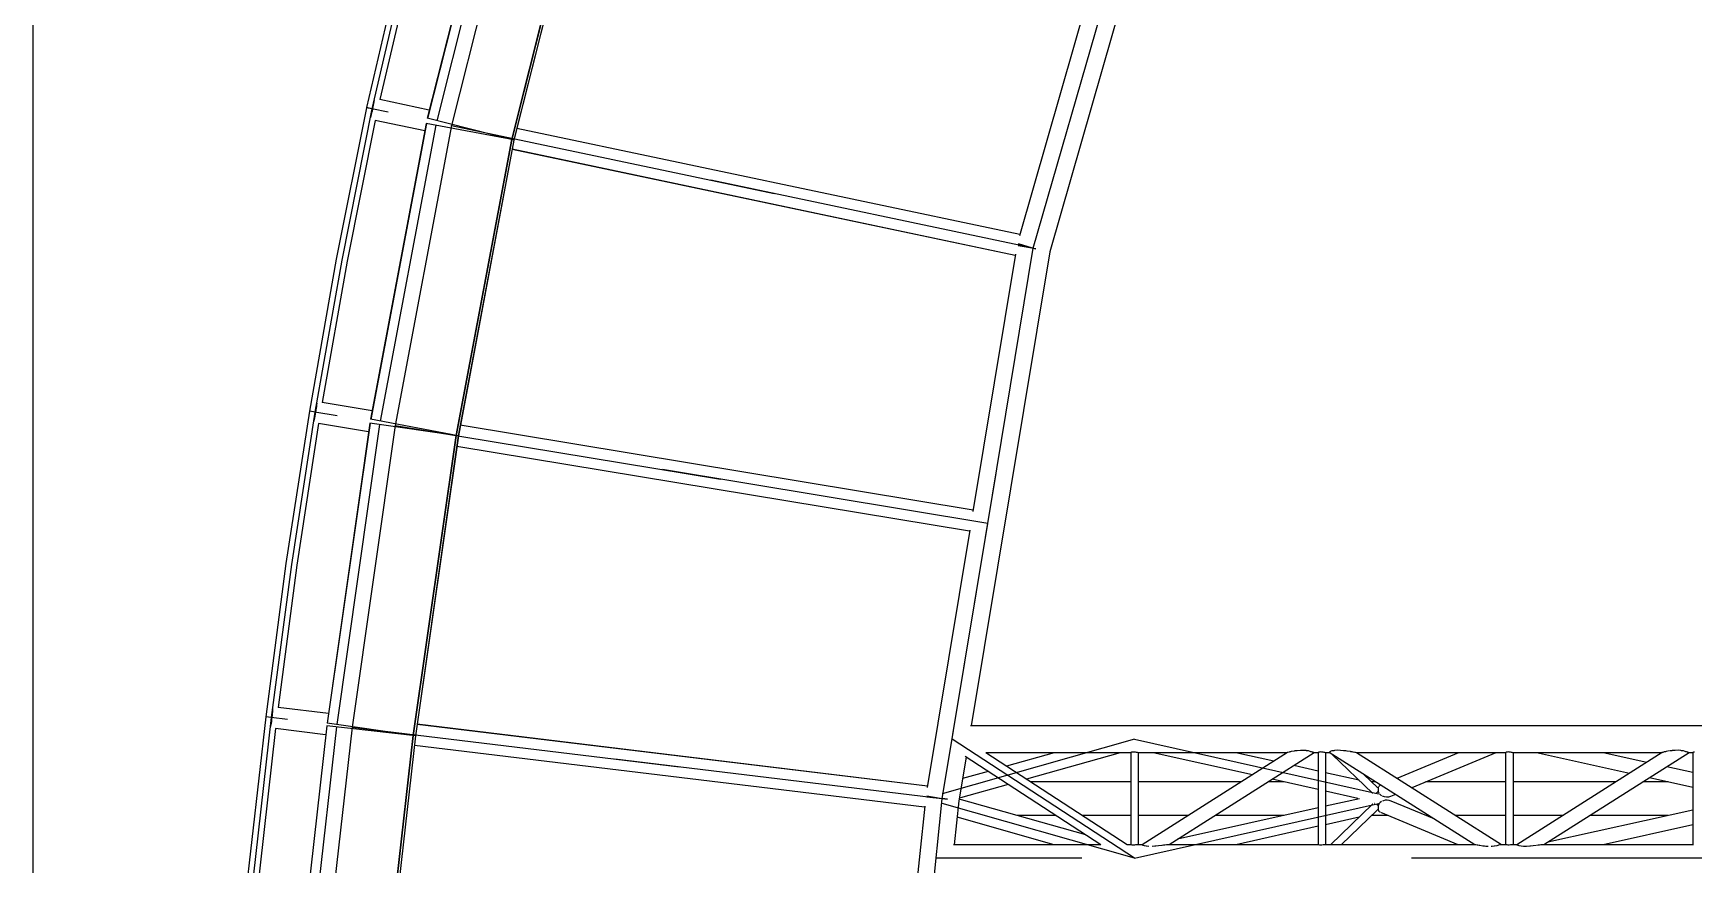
# Model space of a CAD drawing. Header units: millimetres. Extents: x 150209.93 to 150215.05, y 136675.65 to 136679.93.
# Drawn here: x 150209.925 to 150210.429, y 136678.431 to 136678.683 of the extents above; entities that cross this region are included whole.
import ezdxf

# ---------------------------------------------------------------- set-up
doc = ezdxf.new("R2010")
doc.units = ezdxf.units.MM
doc.header["$LTSCALE"] = 0.25
doc.linetypes.add('CENTER', pattern=[50.8, 31.75, -6.35, 6.35, -6.35])
doc.linetypes.add('XKITLINE00', pattern=[0])

# ---------------------------------------------------------------- blocks, each defined once
blk = doc.blocks.new('çatıı')
at = {"color": 8, "linetype": 'CENTER'}
for p, q in [((6501.3, 14934.7), (6731.6, 15736.8)), ((6501.3, 14934.7), (6731.6, 15736.8)), ((5737, 15588.7), (5619.2, 15120.6)), ((5710.5, 15099.5), (5827.2, 15563)), ((5554.5, 15385.5), (5498.4, 15146.1)), ((6501.3, 14934.7), (6616.5, 15335.7)), ((5498.4, 15146.1), (5452.6, 14916.7)), ((6501.3, 14934.7), (5498.4, 15146.1)), ((5619.2, 15120.6), (5533.8, 14666.2)), ((5619.2, 15120.6), (6501.3, 14934.7)), ((5626.2, 14651), (5710.5, 15099.5)), ((6363.3, 14100.3), (6501.3, 14934.7)), ((6363.3, 14100.3), (6501.3, 14934.7)), ((6432.3, 14517.5), (6501.3, 14934.7)), ((5452.6, 14916.7), (5411.9, 14686.4)), ((5411.9, 14686.4), (5376.3, 14455.4)), ((6432.3, 14517.5), (5411.9, 14686.4)), ((5533.8, 14666.2), (5468.4, 14208.7)), ((5533.8, 14666.2), (6432.4, 14517.5)), ((5561.1, 14196.1), (5626.2, 14651)), ((6363.3, 14100.3), (6432.3, 14517.5)), ((5376.3, 14455.4), (5345.8, 14223.6)), ((5345.8, 14223.6), (5297.7, 13796.7)), ((6363.3, 14100.3), (5345.8, 14223.6)), ((5468.4, 14208.7), (5420.5, 13783.9)), ((5468.4, 14208.7), (6363.3, 14100.3)), ((5513.6, 13774.2), (5561.1, 14196.1)), ((6654.7, 14190.3), (6363.3, 14107.8)), ((6654.7, 14010.3), (6378.2, 14190.3)), ((6654.7, 14190.3), (7024.8, 14107.8)), ((6277.3, 13280.3), (6363.3, 14100.3)), ((6277.3, 13280.3), (6363.3, 14100.3)), ((6320.7, 13690.3), (6363.3, 14100.3)), ((6654.7, 14010.3), (6363.3, 14092.8)), ((6654.7, 14010.3), (7024.8, 14092.8)), ((7574.7, 14010.3), (6354, 14010.3))]:
    blk.add_line(p, q, dxfattribs=at)
at = {"color": 8, "linetype": 'XKITLINE00'}
for p, q in [((6727.3, 15630), (6526.1, 14929.1)), ((5699, 15595.2), (5582.4, 15131.7)), ((5699.5, 15595.1), (5582.9, 15131.6)), ((5713.5, 15591.6), (5596.8, 15128.1)), ((5827.2, 15563), (5710.5, 15099.5)), ((5830.2, 15562), (5713.7, 15098.9)), ((5830.4, 15562.1), (5713.8, 15098.8)), ((5546.3, 15387.5), (5490.1, 15147.9)), ((5562.6, 15383.4), (5510.3, 15160)), ((6588.1, 15329.1), (6480.4, 14953.8)), ((5501.6, 15158.7), (5501.3, 15156.7)), ((5501.7, 15159.1), (5501.4, 15157.1)), ((5501.6, 15158.8), (5501.6, 15158.7)), ((5501.7, 15159.4), (5501.7, 15159.1)), ((5585.5, 15144.2), (5510.3, 15160.1)), ((5490.1, 15147.8), (5444.4, 14918.3)), ((5498.4, 15146.1), (5490.1, 15147.9)), ((5498.4, 15146.1), (5490.1, 15147.8)), ((5496.1, 15132.8), (5496, 15132.5)), ((5496.7, 15134.8), (5496.1, 15132.8)), ((5496.8, 15135.2), (5496.2, 15133.3)), ((5496.2, 15133.3), (5496.2, 15133.1)), ((5497.3, 15137.1), (5496.7, 15134.8)), ((5497.4, 15137.4), (5496.8, 15135.2)), ((5498, 15139.9), (5497.3, 15137.1)), ((5497.4, 15146.3), (5497.4, 15146.3)), ((5497.4, 15146.3), (5497.4, 15146.3)), ((5498, 15140.1), (5497.4, 15137.4)), ((5498.7, 15142.9), (5498, 15140.1)), ((5498.7, 15142.8), (5498, 15139.9)), ((5499.3, 15145.9), (5498.4, 15146.1)), ((5499.3, 15145.9), (5498.4, 15146.1)), ((5499.4, 15145.9), (5498.7, 15142.8)), ((5499.3, 15145.9), (5498.7, 15142.9)), ((5499.9, 15148.9), (5499.3, 15145.9)), ((5500, 15149), (5499.4, 15145.9)), ((5500.5, 15151.7), (5499.9, 15148.9)), ((5500.5, 15151.9), (5500, 15149)), ((5501, 15154.7), (5500.5, 15151.9)), ((5500.9, 15154.4), (5500.5, 15151.7)), ((5501.3, 15156.7), (5500.9, 15154.4)), ((5501.4, 15157.1), (5501, 15154.7)), ((5503.4, 15128.6), (5460.9, 14915.2)), ((5580.7, 15123.9), (5496.3, 14675.4)), ((5581.1, 15123.8), (5496.8, 14675.3)), ((5578.6, 15112.7), (5503.4, 15128.5)), ((5595.3, 15121.2), (5510.9, 14672.7)), ((5713.7, 15098.9), (5580.7, 15123.9)), ((5713.6, 15098.7), (5582.4, 15131.7)), ((6480.9, 14955.5), (5718.2, 15116.3)), ((6480.9, 14955.5), (5718.2, 15116.2)), ((5710.5, 15099.5), (5626.2, 14651)), ((5713.6, 15098.7), (5629.4, 14650.5)), ((5713.8, 15098.8), (5629.5, 14650.4)), ((6473.8, 14924), (5711.2, 15084.8)), ((6473.8, 14924), (5711.2, 15084.7)), ((6505.2, 14934.1), (6478.2, 14938.5)), ((6505.1, 14933.6), (6478.7, 14941.2)), ((6496.7, 14936), (6496.6, 14935.5)), ((6496.8, 14936), (6496.7, 14935.5)), ((5444.4, 14918.3), (5403.6, 14687.8)), ((5460.9, 14915.2), (5423, 14700.9)), ((6526.1, 14929.1), (6407.3, 14210.6)), ((6474.1, 14925.9), (6409.6, 14535.7)), ((5403.6, 14687.8), (5368, 14456.6)), ((5412.9, 14686.3), (5403.6, 14687.8)), ((5412.9, 14686.3), (5403.6, 14687.8)), ((5411.8, 14680.4), (5411.3, 14677.7)), ((5411.8, 14680.2), (5411.3, 14677.4)), ((5412.4, 14683.3), (5411.8, 14680.4)), ((5412.4, 14683.2), (5411.8, 14680.2)), ((5412.9, 14686.3), (5412.4, 14683.2)), ((5412.9, 14686.3), (5412.4, 14683.3)), ((5413.4, 14689.4), (5412.9, 14686.3)), ((5413.4, 14689.3), (5412.9, 14686.3)), ((5413.8, 14692.4), (5413.4, 14689.4)), ((5413.8, 14692.2), (5413.4, 14689.3)), ((5414.2, 14695.1), (5413.8, 14692.4)), ((5414.1, 14694.8), (5413.8, 14692.2)), ((5414.4, 14697.2), (5414.1, 14694.8)), ((5414.5, 14697.6), (5414.2, 14695.1)), ((5414.6, 14699.1), (5414.4, 14697.2)), ((5414.7, 14699.6), (5414.5, 14697.6)), ((5414.6, 14699.3), (5414.6, 14699.1)), ((5414.7, 14699.9), (5414.7, 14699.6)), ((5498.8, 14688.4), (5423, 14701)), ((5417.7, 14669.1), (5384.6, 14454.2)), ((5410.3, 14673.1), (5410.2, 14672.8)), ((5410.8, 14675.4), (5410.3, 14673.5)), ((5410.7, 14675), (5410.3, 14673.1)), ((5410.3, 14673.5), (5410.3, 14673.4)), ((5411.3, 14677.4), (5410.7, 14675)), ((5411.3, 14677.7), (5410.8, 14675.4)), ((5493.5, 14656.5), (5417.7, 14669.1)), ((5495.4, 14669.7), (5430.4, 14214.8)), ((5495.9, 14669.6), (5430.8, 14214.7)), ((5510.1, 14667.6), (5445.1, 14212.7)), ((5629.4, 14650.5), (5495.4, 14669.7)), ((5629.3, 14650.4), (5496.3, 14675.4)), ((6409.9, 14537.6), (5632.5, 14666.3)), ((6409.9, 14537.6), (5632.5, 14666.3)), ((5626.2, 14651), (5561.1, 14196.1)), ((5629.3, 14650.4), (5564.4, 14195.7)), ((5629.5, 14650.5), (5564.5, 14195.6)), ((6404.6, 14505.7), (5627.2, 14634.4)), ((6404.6, 14505.7), (5627.2, 14634.4)), ((5629.4, 14650.5), (5629.3, 14650.4)), ((5629.5, 14650.4), (5629.3, 14650.4)), ((5629.5, 14650.5), (5629.4, 14650.5)), ((5629.4, 14650.5), (5629.4, 14650.5)), ((6404.9, 14507.6), (6340.4, 14117.4)), ((5368, 14456.6), (5337.4, 14224.6)), ((5384.6, 14454.2), (5356.2, 14238.5)), ((5347.1, 14226.5), (5346.7, 14223.5)), ((5347.1, 14226.6), (5346.8, 14223.5)), ((5347.4, 14229.6), (5347.1, 14226.6)), ((5347.4, 14229.4), (5347.1, 14226.5)), ((5347.7, 14232.4), (5347.4, 14229.6)), ((5347.6, 14232.1), (5347.4, 14229.4)), ((5347.8, 14234.5), (5347.6, 14232.1)), ((5347.8, 14234.8), (5347.7, 14232.4)), ((5347.9, 14236.9), (5347.8, 14234.8)), ((5347.9, 14236.4), (5347.8, 14234.5)), ((5347.9, 14237.2), (5347.9, 14236.9)), ((5347.9, 14236.6), (5347.9, 14236.4)), ((5432.4, 14229.4), (5356.2, 14238.6)), ((5337.4, 14224.5), (5289.3, 13797.6)), ((5352.3, 14206.6), (5307.8, 13811.8)), ((5345.8, 14223.6), (5337.4, 14224.6)), ((5345.8, 14223.6), (5337.4, 14224.5)), ((5344.7, 14210.2), (5344.6, 14209.9)), ((5345.1, 14212.6), (5344.7, 14210.7)), ((5345.1, 14212.2), (5344.7, 14210.2)), ((5344.7, 14210.7), (5344.7, 14210.5)), ((5344.8, 14223.7), (5344.8, 14223.7)), ((5344.8, 14223.7), (5344.8, 14223.7)), ((5345.5, 14214.9), (5345.1, 14212.6)), ((5345.5, 14214.6), (5345.1, 14212.2)), ((5345.9, 14217.6), (5345.5, 14214.9)), ((5346, 14217.3), (5345.5, 14214.6)), ((5346.7, 14223.5), (5345.8, 14223.6)), ((5346.7, 14223.5), (5345.8, 14223.6)), ((5346.4, 14220.5), (5345.9, 14217.6)), ((5346.4, 14220.3), (5346, 14217.3)), ((5346.8, 14223.5), (5346.4, 14220.3)), ((5346.7, 14223.5), (5346.4, 14220.5)), ((5428.3, 14197.3), (5352.3, 14206.5)), ((5429.9, 14210.9), (5382.4, 13789)), ((5430.3, 14210.8), (5382.8, 13789)), ((5444.6, 14209.2), (5397.1, 13787.3)), ((5564.4, 14195.7), (5429.9, 14210.9)), ((5564.3, 14195.6), (5430.4, 14214.8)), ((6340.7, 14119.3), (5567, 14213.1)), ((6340.7, 14119.3), (5567, 14213)), ((7574.7, 14210.6), (6406.2, 14210.6)), ((5561.1, 14196.1), (5513.6, 13774.2)), ((5564.3, 14195.6), (5516.9, 13773.9)), ((5564.5, 14195.7), (5517, 13773.8)), ((6336.4, 14087.3), (5562.8, 14181)), ((6336.4, 14087.3), (5562.8, 14181)), ((5564.4, 14195.7), (5564.3, 14195.6)), ((5564.5, 14195.6), (5564.3, 14195.6)), ((5564.5, 14195.7), (5564.4, 14195.7)), ((5564.4, 14195.7), (5564.4, 14195.7)), ((6399.5, 14163.4), (6388.5, 14096.9)), ((6603.7, 14030.5), (6398.2, 14164.3)), ((6649, 14170), (6429.3, 14170)), ((6643.5, 14030.6), (6429.4, 14170)), ((6532.9, 14170), (6460.8, 14149.6)), ((6633, 14170), (6491.1, 14129.8)), ((6649.2, 14170.3), (6649, 14170.1)), ((6649, 14170.1), (6649, 14030.5)), ((6649.5, 14170.4), (6649.2, 14170.3)), ((6649.2, 14170.3), (6649.2, 14170.3)), ((6650.1, 14170.6), (6649.5, 14170.4)), ((6651.3, 14170.9), (6650.1, 14170.6)), ((6652.9, 14171), (6651.3, 14170.9)), ((6654.7, 14171), (6652.9, 14171)), ((6656.4, 14170.8), (6654.7, 14171)), ((6658, 14170.4), (6656.4, 14170.8)), ((6658.1, 14170.4), (6658, 14170.4)), ((6658.7, 14170.3), (6658.1, 14170.4)), ((6659.3, 14170.2), (6658.8, 14170.3)), ((6660.1, 14170), (6659.3, 14170.2)), ((6660.3, 14170), (6660.1, 14170)), ((6660.3, 14170), (6660.1, 14169.9)), ((6660.1, 14169.9), (6660.1, 14170)), ((6886.4, 14170), (6660.3, 14170)), ((6660.4, 14170), (6660.4, 14030.6)), ((6886.5, 14170.1), (6666.3, 14030.6)), ((6833.5, 14136.4), (6683, 14170)), ((6927.1, 14170), (6707.1, 14030.6)), ((6866.1, 14157.1), (6808.4, 14170)), ((6887, 14170.3), (6886.5, 14170.1)), ((6887.1, 14170.4), (6887, 14170.3)), ((6887.3, 14170.4), (6887.1, 14170.4)), ((6889.3, 14171), (6887.3, 14170.4)), ((6890.2, 14171.2), (6889.3, 14171)), ((6891.5, 14171.4), (6890.3, 14171.2)), ((6892.5, 14171.7), (6891.5, 14171.4)), ((6896.8, 14172.5), (6892.5, 14171.7)), ((6933.1, 14142.2), (6896.3, 14150.4)), ((6898, 14172.7), (6896.8, 14172.5)), ((6901.1, 14173), (6898.3, 14172.7)), ((6901.3, 14173.1), (6901.1, 14173)), ((6906.2, 14173.5), (6901.3, 14173.1)), ((6910.8, 14173.6), (6906.2, 14173.5)), ((6914.8, 14173.2), (6910.8, 14173.6)), ((6915.7, 14173), (6914.8, 14173.2)), ((6918.1, 14172.7), (6915.7, 14173)), ((6921.3, 14171.9), (6918.4, 14172.7)), ((6922.3, 14171.4), (6921.3, 14171.9)), ((6923.3, 14171.2), (6922.3, 14171.4)), ((6923.5, 14171.2), (6923.4, 14171.2)), ((6925.2, 14170.5), (6923.5, 14171.2)), ((6925.2, 14170.5), (6925.3, 14170.4)), ((6925.8, 14170.3), (6925.3, 14170.4)), ((6926.5, 14170.1), (6925.8, 14170.3)), ((6926.8, 14169.9), (6926.5, 14170.1)), ((6927.1, 14170), (6926.7, 14170)), ((6927.1, 14170), (6926.8, 14169.9)), ((6933.1, 14170), (6927.1, 14170)), ((6933.3, 14170.3), (6933.1, 14170.1)), ((6933.1, 14170.1), (6933.1, 14030.5)), ((6933.4, 14170.3), (6933.3, 14170.3)), ((6933.7, 14170.4), (6933.4, 14170.3)), ((6934.2, 14170.7), (6933.7, 14170.4)), ((6935.5, 14170.9), (6934.2, 14170.7)), ((6937.1, 14171.1), (6935.5, 14170.9)), ((6938.8, 14171), (6937.1, 14171.1)), ((6940.6, 14170.8), (6938.8, 14171)), ((6942.2, 14170.4), (6940.6, 14170.8)), ((6942.9, 14170.3), (6942.2, 14170.4)), ((6942.2, 14170.4), (6942.2, 14170.4)), ((6943.4, 14170.2), (6943.1, 14170.3)), ((6944.2, 14170), (6943.4, 14170.2)), ((6944.3, 14169.9), (6944.2, 14170)), ((6944.4, 14170), (6944.3, 14169.9)), ((6950.5, 14170), (6944.4, 14170)), ((6944.5, 14170), (6944.5, 14030.6)), ((6950.2, 14170.3), (6950.1, 14170.2)), ((7170.6, 14030.5), (6950.1, 14170.2)), ((6950.4, 14170.4), (6950.2, 14170.3)), ((6950.9, 14171.1), (6950.3, 14170.7)), ((6950.3, 14170.7), (6950.4, 14170.4)), ((6951.1, 14171.3), (6951, 14171.2)), ((6951.6, 14171.5), (6951.1, 14171.3)), ((6952.6, 14172.1), (6951.6, 14171.5)), ((6954.1, 14172.6), (6952.6, 14172.1)), ((7015.6, 14108.8), (6954.4, 14167.5)), ((6954.9, 14172.9), (6954.5, 14172.7)), ((6956.9, 14173.1), (6954.9, 14172.9)), ((6958.1, 14173.4), (6956.9, 14173.1)), ((6962.1, 14173.7), (6958.1, 14173.4)), ((6966.9, 14173.6), (6962.1, 14173.7)), ((6971.4, 14173.1), (6966.9, 14173.6)), ((6972.2, 14173.1), (6971.4, 14173.1)), ((6975, 14172.7), (6972.2, 14173.1)), ((6977.3, 14172.5), (6976.1, 14172.6)), ((6982.3, 14171.6), (6977.3, 14172.5)), ((6982.9, 14171.5), (6982.3, 14171.6)), ((6984.5, 14171.2), (6982.9, 14171.5)), ((6986.4, 14170.9), (6985, 14171.1)), ((6988.7, 14170.4), (6986.4, 14170.9)), ((6989.4, 14170.3), (6988.7, 14170.4)), ((6989.6, 14170.3), (6989.4, 14170.3)), ((6991.1, 14170), (6989.8, 14170.3)), ((6991.2, 14169.9), (6991.1, 14170)), ((7217.3, 14170), (6991.2, 14170)), ((6991.2, 14170), (6991.2, 14169.9)), ((7211.3, 14030.6), (6991.3, 14170)), ((7145.8, 14170), (7052.6, 14131.1)), ((7202.6, 14170), (7075, 14116.9)), ((7217.4, 14170.3), (7217.3, 14170.1)), ((7217.3, 14170.1), (7217.3, 14030.5)), ((7217.6, 14170.4), (7217.5, 14170.3)), ((7217.8, 14170.4), (7217.6, 14170.4)), ((7218.4, 14170.7), (7217.8, 14170.4)), ((7219.6, 14171), (7218.4, 14170.7)), ((7221.2, 14171.1), (7219.6, 14171)), ((7223, 14171), (7221.2, 14171.1)), ((7224.7, 14170.8), (7223, 14171)), ((7226.3, 14170.4), (7224.7, 14170.8)), ((7226.4, 14170.4), (7226.3, 14170.4)), ((7227.1, 14170.3), (7226.4, 14170.4)), ((7227.6, 14170.2), (7227.3, 14170.3)), ((7228.4, 14170), (7227.6, 14170.2)), ((7228.5, 14169.9), (7228.4, 14170)), ((7228.6, 14170), (7228.5, 14169.9)), ((7454.7, 14170), (7228.6, 14170)), ((7228.7, 14170), (7228.7, 14030.6)), ((7454.9, 14170.1), (7234.6, 14030.6)), ((7405.3, 14138.7), (7264, 14170)), ((7495.5, 14170), (7275.4, 14030.6)), ((7431.5, 14155.3), (7365.2, 14170)), ((7455.2, 14170.3), (7454.9, 14170.1)), ((7455.5, 14170.4), (7455.3, 14170.3)), ((7455.6, 14170.4), (7455.5, 14170.4)), ((7457.7, 14171.1), (7455.6, 14170.4)), ((7458.1, 14171.1), (7457.7, 14171.1)), ((7459.8, 14171.5), (7458.5, 14171.2)), ((7461, 14171.8), (7459.8, 14171.5)), ((7465.2, 14172.6), (7461, 14171.8)), ((7465.2, 14172.6), (7465.2, 14172.6)), ((7469.4, 14173.1), (7466.3, 14172.7)), ((7469.8, 14173.2), (7469.4, 14173.1)), ((7474.7, 14173.6), (7469.8, 14173.2)), ((7479.2, 14173.7), (7474.7, 14173.6)), ((7483.2, 14173.3), (7479.2, 14173.7)), ((7484, 14173.1), (7483.2, 14173.3)), ((7486.8, 14172.7), (7484, 14173.1)), ((7489.6, 14172), (7487.2, 14172.6)), ((7490.6, 14171.5), (7489.6, 14172)), ((7491.7, 14171.2), (7490.6, 14171.5)), ((7493.6, 14170.5), (7492, 14171.1)), ((7493.6, 14170.5), (7493.7, 14170.4)), ((7494.1, 14170.3), (7493.7, 14170.4)), ((7494.9, 14170.1), (7494.3, 14170.3)), ((7495.1, 14169.9), (7494.9, 14170.1)), ((7495.4, 14170), (7495.1, 14169.9)), ((7501.4, 14170), (7495.5, 14170)), ((7501.6, 14170.3), (7501.4, 14170.1)), ((7501.4, 14170.1), (7501.4, 14030.5)), ((7501.7, 14170.4), (7501.6, 14170.3)), ((7502, 14170.4), (7501.7, 14170.4)), ((7502.5, 14170.7), (7502, 14170.4)), ((7503.8, 14171), (7502.5, 14170.7)), ((6432.9, 14141.7), (6394.1, 14130.7)), ((6649, 14125.7), (6497.4, 14125.7)), ((6816.5, 14125.7), (6660.4, 14125.7)), ((6881.8, 14125.7), (6857.2, 14125.7)), ((6933.1, 14114.2), (6863.6, 14129.7)), ((6995.2, 14128.3), (6944.5, 14139.6)), ((7023, 14117.3), (7002.3, 14137.1)), ((7020.4, 14125.7), (7014.2, 14125.7)), ((7217.3, 14125.7), (7096.1, 14125.7)), ((7384.8, 14125.7), (7228.7, 14125.7)), ((7464, 14125.7), (7425.6, 14125.7)), ((7501.4, 14117.4), (7435.5, 14132)), ((7501.4, 14139.8), (7461.7, 14148.6)), ((6363.3, 14100.3), (6340, 14102.7)), ((6363.3, 14100.3), (6340.1, 14104.1)), ((6358.6, 14101.1), (6358.5, 14100.8)), ((6358.7, 14101), (6358.7, 14100.8)), ((6367.3, 14099.9), (6363.3, 14100.3)), ((6367.2, 14099.6), (6363.3, 14100.3)), ((6371.1, 14099.5), (6367.3, 14099.9)), ((6463.3, 14121.9), (6390.8, 14101.4)), ((6993.6, 14100.7), (6944.5, 14111.7)), ((6996.1, 14100.3), (6944.5, 14088.8)), ((7016.2, 14108.5), (7015.6, 14108.8)), ((7016.5, 14123.6), (7016.4, 14123.6)), ((7022.1, 14109), (7021.1, 14108.5)), ((7023.2, 14110.1), (7022.1, 14109)), ((7023, 14117.3), (7022.9, 14117.3)), ((7023.4, 14116.9), (7023, 14117.3)), ((7023.4, 14110.3), (7023.2, 14110.1)), ((7024.1, 14111.5), (7023.4, 14110.3)), ((7024.3, 14116.8), (7024, 14116.3)), ((7024, 14116.3), (7024.2, 14115.5)), ((7024.2, 14111.8), (7024.1, 14111.5)), ((7024.1, 14111.5), (7024.2, 14111.3)), ((7024.2, 14115.5), (7024.3, 14115.2)), ((7024.4, 14113.4), (7024.2, 14111.8)), ((7024.2, 14111.3), (7024.8, 14110.1)), ((7024.4, 14117.6), (7024.3, 14116.8)), ((7024.3, 14115.2), (7024.4, 14113.6)), ((7024.7, 14118), (7024.4, 14117.6)), ((7024.4, 14113.6), (7024.4, 14113.4)), ((7024.8, 14110.1), (7025.1, 14109.1)), ((7025.6, 14119.3), (7025.1, 14118.5)), ((7025.1, 14109.1), (7025.6, 14108.5)), ((7026.1, 14119.7), (7025.6, 14119.3)), ((7027.2, 14120.6), (7026.1, 14119.7)), ((7026.1, 14107.8), (7026.6, 14107.1)), ((7027.6, 14106.3), (7026.6, 14107.1)), ((7027.3, 14120.6), (7027.2, 14120.6)), ((7028.6, 14105.3), (7027.6, 14106.3)), ((7029.8, 14104.6), (7028.6, 14105.3)), ((7033.8, 14103), (7031, 14103.9)), ((7036.8, 14102.7), (7033.8, 14103)), ((7039.9, 14102.8), (7036.8, 14102.7)), ((7042.9, 14103.5), (7039.9, 14102.8)), ((7050.4, 14106.7), (7042.9, 14103.5)), ((6336.6, 14089.2), (6296.5, 13707)), ((6371.1, 14099), (6367.2, 14099.6)), ((6388.5, 14096.9), (6381.5, 14030.6)), ((6580.8, 14045.3), (6389, 14099.7)), ((6535.5, 14074.9), (6476.5, 14074.9)), ((6649, 14074.9), (6575.5, 14074.9)), ((6736.3, 14074.9), (6660.4, 14074.9)), ((6933.1, 14086.3), (6720.1, 14038.8)), ((6881.9, 14074.9), (6777, 14074.9)), ((7015.7, 14091.9), (6951.8, 14030.6)), ((7023.1, 14083.3), (6968.1, 14030.6)), ((7039.3, 14074.9), (7014.2, 14074.9)), ((7016.1, 14092.1), (7015.7, 14091.9)), ((7018.9, 14092.8), (7018.7, 14092.8)), ((7019, 14092.8), (7018.9, 14092.8)), ((7022.2, 14091.6), (7021.4, 14092.1)), ((7023.3, 14090.5), (7022.2, 14091.6)), ((7023.1, 14083.3), (7023, 14083.3)), ((7023.5, 14083.7), (7023.1, 14083.3)), ((7023.5, 14090.4), (7023.3, 14090.5)), ((7023.5, 14090.4), (7024, 14089.6)), ((7023.9, 14084.1), (7023.5, 14083.7)), ((7023.9, 14084.2), (7023.9, 14083.9)), ((7023.9, 14083.9), (7024, 14083.8)), ((7024, 14089.6), (7024.2, 14088.8)), ((7024.2, 14085), (7024, 14084.3)), ((7024, 14083.8), (7024.6, 14082.6)), ((7024.4, 14090.4), (7024.1, 14089.4)), ((7024.2, 14088.8), (7024.3, 14088.1)), ((7024.4, 14085.4), (7024.2, 14085)), ((7024.3, 14087.9), (7024.4, 14087.2)), ((7024.5, 14090.6), (7024.4, 14090.4)), ((7024.4, 14087.2), (7024.4, 14086.9)), ((7024.4, 14086.9), (7024.4, 14085.8)), ((7024.4, 14085.6), (7024.4, 14085.4)), ((7025.3, 14092.1), (7024.5, 14090.6)), ((7024.8, 14082.1), (7025.9, 14081)), ((7027.3, 14094.4), (7025.8, 14092.8)), ((7025.9, 14081), (7026.2, 14080.6)), ((7027.3, 14080), (7026.2, 14080.6)), ((7027.4, 14094.5), (7027.3, 14094.4)), ((7029.4, 14096), (7027.4, 14094.5)), ((7028.1, 14079.5), (7028.1, 14079.5)), ((7145.7, 14030.6), (7028.1, 14079.5)), ((7032.1, 14097.2), (7030.8, 14096.7)), ((7035, 14097.9), (7032.1, 14097.2)), ((7038, 14098), (7035, 14097.9)), ((7041.1, 14097.6), (7038, 14098)), ((7044, 14096.6), (7041.1, 14097.6)), ((7108.9, 14069.6), (7044, 14096.6)), ((7100.6, 14074.9), (7096.3, 14074.9)), ((7217.3, 14074.9), (7141.4, 14074.9)), ((7304.6, 14074.9), (7228.7, 14074.9)), ((7501.4, 14083.1), (7281.5, 14034.4)), ((7464.1, 14074.9), (7345.4, 14074.9)), ((6533, 14030.6), (6385.9, 14072.2)), ((6933.1, 14058.4), (6808.3, 14030.6)), ((6995.2, 14072.3), (6944.5, 14060.9)), ((7501.4, 14060.8), (7365.1, 14030.6)), ((6603.5, 14030.6), (6380.5, 14030.6)), ((6649, 14030.6), (6643.2, 14030.6)), ((6649.2, 14030.5), (6649, 14030.5)), ((6649.5, 14030.4), (6649.2, 14030.5)), ((6650, 14030.3), (6649.5, 14030.4)), ((6650.1, 14030.2), (6650, 14030.2)), ((6651.3, 14030), (6650.1, 14030.2)), ((6652.9, 14029.9), (6651.3, 14030)), ((6654.7, 14030), (6652.9, 14029.9)), ((6656.4, 14030.1), (6654.7, 14030)), ((6657, 14030.2), (6656.4, 14030.1)), ((6658, 14030.4), (6657.1, 14030.3)), ((6658.1, 14030.4), (6658, 14030.4)), ((6659.3, 14030.5), (6658.1, 14030.4)), ((6659.9, 14030.6), (6659.3, 14030.5)), ((6666.3, 14030.6), (6659.9, 14030.6)), ((6660.2, 14030.6), (6660.1, 14030.6)), ((6660.1, 14030.6), (6660.1, 14030.6)), ((6666.3, 14030.6), (6666.3, 14030.5)), ((6666.3, 14030.4), (6666.3, 14030.5)), ((6666.3, 14030.4), (6666.5, 14030.3)), ((6666.5, 14030.2), (6666.7, 14030)), ((6667.6, 14029.7), (6666.7, 14030)), ((6667.6, 14029.7), (6667.9, 14029.4)), ((6668, 14029.4), (6667.9, 14029.4)), ((6669.8, 14028.7), (6668.2, 14029.3)), ((6672.5, 14028.3), (6669.8, 14028.7)), ((6672.7, 14028.3), (6672.5, 14028.3)), ((6676.3, 14027.9), (6672.7, 14028.3)), ((6685.8, 14028.1), (6681.5, 14027.9)), ((6687.1, 14028.3), (6685.8, 14028.1)), ((6691, 14028.6), (6687.1, 14028.3)), ((6696.1, 14029.3), (6691, 14028.6)), ((6696.2, 14029.3), (6696.1, 14029.3)), ((6698.5, 14029.7), (6696.6, 14029.4)), ((6700.5, 14029.9), (6698.5, 14029.7)), ((6703, 14030.2), (6700.5, 14029.9)), ((6704, 14030.4), (6703.3, 14030.3)), ((6704.4, 14030.4), (6704, 14030.4)), ((6706.2, 14030.5), (6704.4, 14030.4)), ((6706.4, 14030.6), (6706.2, 14030.5)), ((6933.1, 14030.6), (6706.5, 14030.6)), ((6706.8, 14030.6), (6706.5, 14030.6)), ((6706.8, 14030.6), (6706.8, 14030.6)), ((6933.4, 14030.5), (6933.1, 14030.5)), ((6933.7, 14030.4), (6933.4, 14030.5)), ((6934.1, 14030.3), (6933.7, 14030.4)), ((6935.5, 14030), (6934.2, 14030.2)), ((6937.1, 14030), (6935.5, 14030)), ((6938.8, 14030), (6937.1, 14030)), ((6940.6, 14030.2), (6938.8, 14030)), ((6941, 14030.2), (6940.6, 14030.2)), ((6942.2, 14030.4), (6941.2, 14030.3)), ((6943.4, 14030.5), (6942.2, 14030.4)), ((6942.2, 14030.4), (6942.2, 14030.4)), ((6943.9, 14030.6), (6943.4, 14030.5)), ((7170.5, 14030.6), (6944, 14030.6)), ((6944.3, 14030.6), (6944.2, 14030.6)), ((6944.3, 14030.6), (6944.3, 14030.6)), ((7171.3, 14030.4), (7170.6, 14030.5)), ((7171.9, 14030.3), (7171.3, 14030.4)), ((7174.5, 14029.8), (7172.1, 14030.2)), ((7175.5, 14029.7), (7174.5, 14029.8)), ((7177.1, 14029.4), (7175.5, 14029.7)), ((7178.3, 14029.1), (7177.4, 14029.3)), ((7182.8, 14028.5), (7178.3, 14029.1)), ((7185.4, 14028.3), (7182.8, 14028.5)), ((7187.6, 14028), (7185.4, 14028.3)), ((7191, 14027.9), (7187.6, 14028)), ((7196.8, 14027.9), (7195.3, 14027.9)), ((7199.9, 14028.3), (7196.8, 14027.9)), ((7200.6, 14028.4), (7199.9, 14028.3)), ((7204, 14028.9), (7200.6, 14028.4)), ((7205.5, 14029.3), (7204, 14028.9)), ((7206.5, 14029.6), (7205.8, 14029.4)), ((7206.7, 14029.7), (7206.5, 14029.6)), ((7208.7, 14030.1), (7206.7, 14029.7)), ((7209.1, 14030.2), (7208.7, 14030.1)), ((7209.6, 14030.4), (7209.2, 14030.3)), ((7210.2, 14030.5), (7209.6, 14030.4)), ((7211, 14030.6), (7210.2, 14030.5)), ((7217.3, 14030.6), (7211, 14030.6)), ((7211.2, 14030.6), (7211.2, 14030.6)), ((7211.2, 14030.6), (7211.2, 14030.6)), ((7217.6, 14030.5), (7217.3, 14030.5)), ((7217.8, 14030.5), (7217.6, 14030.5)), ((7218.3, 14030.3), (7217.8, 14030.5)), ((7219.6, 14030.1), (7218.7, 14030.2)), ((7221.2, 14030), (7219.6, 14030.1)), ((7223, 14030), (7221.2, 14030)), ((7224.7, 14030.2), (7223, 14030)), ((7225, 14030.2), (7224.7, 14030.2)), ((7226.3, 14030.4), (7225.3, 14030.3)), ((7226.4, 14030.5), (7226.3, 14030.4)), ((7227.6, 14030.5), (7226.4, 14030.5)), ((7228, 14030.6), (7227.6, 14030.5)), ((7234.6, 14030.6), (7228.1, 14030.6)), ((7228.5, 14030.6), (7228.4, 14030.6)), ((7228.5, 14030.6), (7228.5, 14030.6)), ((7234.6, 14030.6), (7234.6, 14030.5)), ((7234.6, 14030.5), (7234.8, 14030.3)), ((7234.6, 14030.5), (7234.6, 14030.5)), ((7234.8, 14030.2), (7235, 14030)), ((7236, 14029.7), (7235, 14030)), ((7236.2, 14029.4), (7236, 14029.7)), ((7236.4, 14029.4), (7236.2, 14029.4)), ((7238.2, 14028.8), (7236.8, 14029.2)), ((7240.9, 14028.4), (7238.2, 14028.8)), ((7241.1, 14028.3), (7240.9, 14028.4)), ((7244.7, 14027.9), (7241.1, 14028.3)), ((7249.1, 14027.9), (7244.7, 14027.9)), ((7254.2, 14028.2), (7249.1, 14027.9)), ((7255.4, 14028.4), (7254.2, 14028.2)), ((7259.4, 14028.7), (7255.4, 14028.4)), ((7263.7, 14029.2), (7259.4, 14028.7)), ((7266.7, 14029.7), (7264.7, 14029.4)), ((7268.9, 14029.9), (7266.7, 14029.7)), ((7270.9, 14030.2), (7268.9, 14029.9)), ((7272.4, 14030.4), (7271.4, 14030.3)), ((7272.7, 14030.5), (7272.4, 14030.4)), ((7274.5, 14030.5), (7272.7, 14030.5)), ((7274.6, 14030.6), (7274.5, 14030.5)), ((7501.4, 14030.6), (7274.7, 14030.6)), ((7275.1, 14030.6), (7274.8, 14030.6)), ((7275.1, 14030.6), (7275.1, 14030.6)), ((7501.7, 14030.5), (7501.4, 14030.5)), ((7502, 14030.5), (7501.7, 14030.5)), ((7502.5, 14030.3), (7502, 14030.5))]:
    blk.add_line(p, q, dxfattribs=at)
for centre in [(5498.4, 15146.1), (5498.4, 15146.1), (5498.4, 15146.1), (5619.2, 15120.6), (5619.2, 15120.6), (5619.2, 15120.6), (5710.5, 15099.5), (5710.5, 15099.5), (6501.3, 14934.7), (6501.3, 14934.7), (6501.3, 14934.7), (6501.3, 14934.7), (6501.3, 14934.7), (6501.3, 14934.7), (6501.3, 14934.7), (6501.3, 14934.7), (6501.3, 14934.7), (5452.6, 14916.7), (5452.6, 14916.7), (5411.9, 14686.4), (5411.9, 14686.4), (5411.9, 14686.4), (5533.8, 14666.2), (5533.8, 14666.2), (5533.8, 14666.2), (5626.2, 14651), (5626.2, 14651), (6432.4, 14517.5), (6432.3, 14517.5), (6432.3, 14517.5), (6432.3, 14517.5), (6432.3, 14517.5), (5376.3, 14455.4), (5376.3, 14455.4), (5345.8, 14223.6), (5345.8, 14223.6), (5345.8, 14223.6), (5468.4, 14208.7), (5468.4, 14208.7), (5468.4, 14208.7), (5561.1, 14196.1), (5561.1, 14196.1), (6378.2, 14190.3), (6654.7, 14190.3), (6654.7, 14190.3), (6363.3, 14107.8), (6363.3, 14100.3), (6363.3, 14100.3), (6363.3, 14100.3), (6363.3, 14100.3), (6363.3, 14100.3), (6363.3, 14100.3), (6363.3, 14100.3), (6363.3, 14100.3), (6363.3, 14100.3), (7024.8, 14107.8), (6363.3, 14092.8), (7024.8, 14092.8), (6354, 14010.3), (6654.7, 14010.3), (6654.7, 14010.3), (6654.7, 14010.3)]:
    blk.add_circle(centre, 0.05, dxfattribs=at)

msp = doc.modelspace()

# ---------------------------------------------------------------- linework, layer by layer
msp.add_lwpolyline([(150209.92514, 136679.93402), (150214.98319, 136679.93402), (150214.98319, 136675.65285), (150209.92514, 136675.65285)], close=True)

# ---------------------------------------------------------------- block references
at = {"xscale": 0.0002000170049888334, "yscale": 0.0002000170049888334, "zscale": 0.0002000170049888334}
msp.add_blockref('çatıı', (150208.92807, 136675.63059), dxfattribs=at)

doc.saveas('drawing.dxf')
